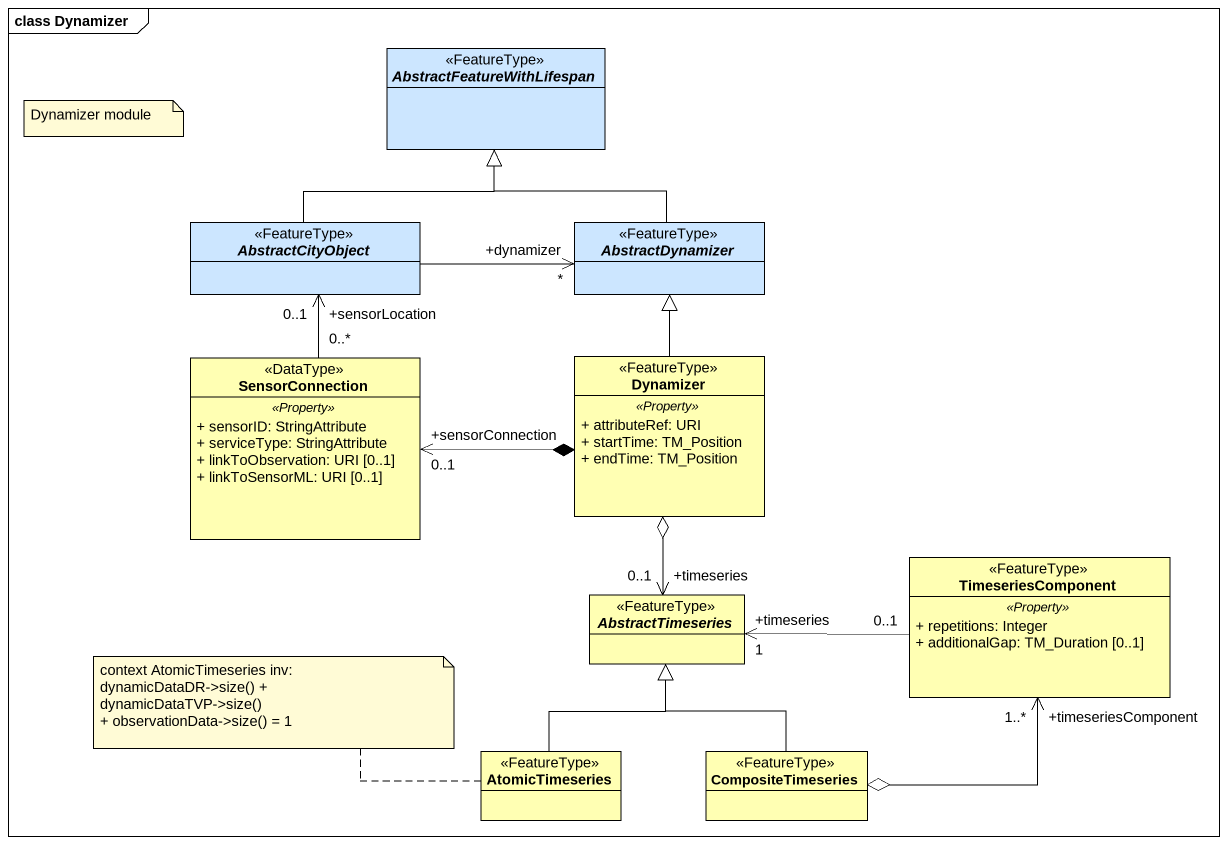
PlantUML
@startuml
mainframe class Dynamizer
hide circle
hide empty members
skinparam classAttributeIconSize 0
abstract class AbstractFeatureWithLifespan <<FeatureType>> #CCE6FF
abstract class AbstractCityObject <<FeatureType>> #CCE6FF
abstract class AbstractDynamizer <<FeatureType>> #CCE6FF
class SensorConnection <<DataType>> #FFFFB3 {
  .. <<Property>> ..
  + sensorID: StringAttribute
  + serviceType: StringAttribute
  + linkToObservation: URI [0..1]
  + linkToSensorML: URI [0..1]
}
class Dynamizer <<FeatureType>> #FFFFB3 {
  .. <<Property>> ..
  + attributeRef: URI
  + startTime: TM_Position
  + endTime: TM_Position
}
class TimeseriesComponent <<FeatureType>> #FFFFB3 {
  .. <<Property>> ..
  + repetitions: Integer
  + additionalGap: TM_Duration [0..1]
}
abstract class AbstractTimeseries <<FeatureType>> #FFFFB3
class AtomicTimeseries <<FeatureType>> #FFFFB3
class CompositeTimeseries <<FeatureType>> #FFFFB3
AbstractCityObject -up-|> AbstractFeatureWithLifespan
AbstractCityObject -right-> "+dynamizer\n*" AbstractDynamizer
AbstractDynamizer -up-|> AbstractFeatureWithLifespan
SensorConnection "0..*" -up-> "+sensorLocation\n0..1" AbstractCityObject
Dynamizer -up-|> AbstractDynamizer
Dynamizer *-left-> "+sensorConnection\n0..1" SensorConnection
Dynamizer o--> "+timeseries\n0..1" AbstractTimeseries
TimeseriesComponent "0..1" -left-> "+timeseries\n1" AbstractTimeseries
AtomicTimeseries -up-|> AbstractTimeseries
CompositeTimeseries o-up-> "+timeseriesComponent\n1..*" TimeseriesComponent
CompositeTimeseries -up-|> AbstractTimeseries
note as N1
  Dynamizer module
end note
note left of AtomicTimeseries
  context AtomicTimeseries inv:
  dynamicDataDR->size() + dynamicDataTVP->size()
  + observationData->size() = 1
end note
@enduml
